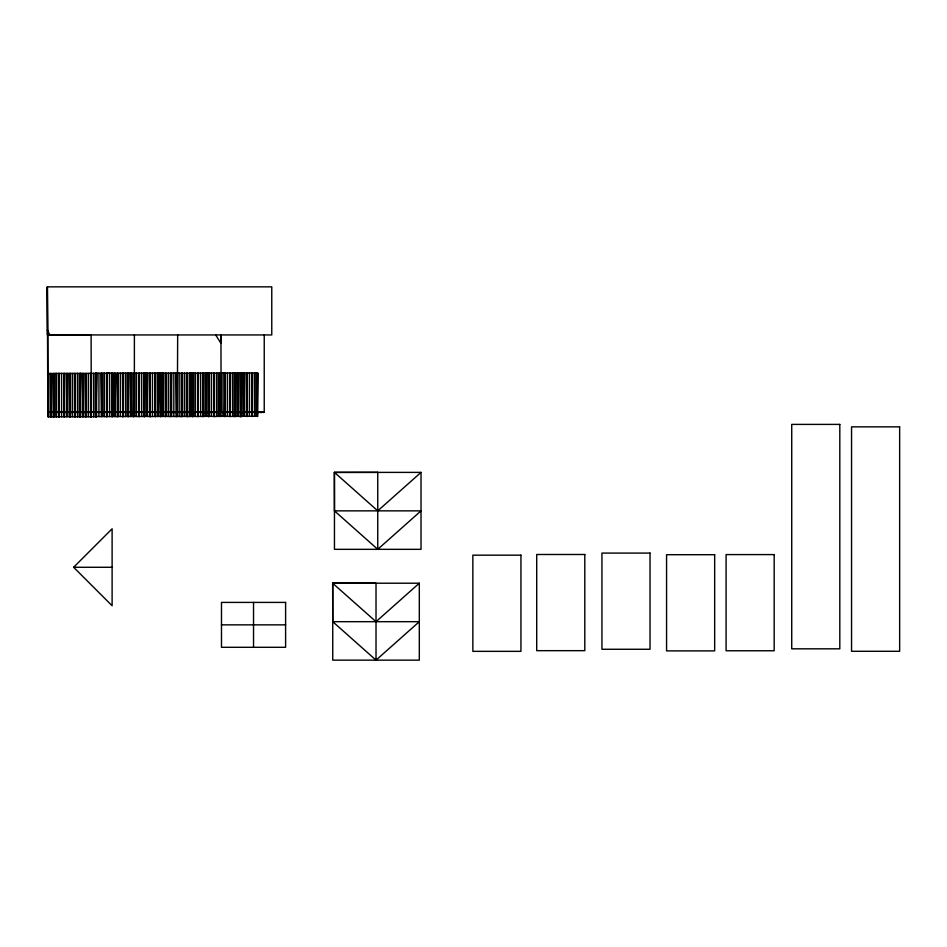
<?xml version="1.0" encoding="UTF-8"?>
<svg xmlns="http://www.w3.org/2000/svg" width="947" height="947" viewBox="0 0 947 947"><rect width="100%" height="100%" fill="white"/><g stroke="black" fill="none" stroke-linecap="round" stroke-linejoin="round"><path stroke-width="1.42" d="M176.829 373.248L176.829 416.585M47.835 374.16L47.835 373.438L53.245 373.592L53.825 416.964L54.038 373.402L58.442 373.402L58.525 416.775L59.164 416.952L59.389 373.402L63.78 373.402L63.84 416.751L59.377 416.751M63.875 374.148L64.727 373.402L69.131 373.402M79.891 374.136L80.744 373.39L85.159 373.39L85.881 416.94L86.023 373.414M95.872 373.887L95.872 373.177L101.293 373.319L101.862 416.692L102.004 373.177M111.912 373.876L111.912 373.165L117.333 373.307L117.901 416.692L118.126 373.13L122.518 373.13L122.672 416.656M127.94 373.864L127.94 373.154L133.207 373.118L133.349 416.644M144.039 373.828L144.891 373.082L149.306 373.082L149.46 416.621M160.079 373.816L160.079 373.106L165.346 373.071L165.5 416.597M176.106 373.805L176.106 373.094L181.516 373.236M192.229 373.769L192.229 373.047L197.651 373.201L198.219 416.573L198.444 373.023L202.989 373.189L203.569 416.562L203.783 373.011L208.186 373.011L208.269 416.384L208.92 416.573L209.133 373.011L208.269 373.011L208.411 416.573M208.269 373.757L208.269 373.047L213.537 373.011L213.584 416.36L209.133 416.36M224.297 373.745L224.297 373.023L229.565 373L229.565 416.349L225.161 416.349M241 373.71L241.852 372.964L241.651 416.514L235.85 416.337M264.237 334.942L264.237 411.886L47.835 411.886L49.126 412.359M88.402 412.43L91.681 412.43M133.243 412.43L134.356 411.909L134.391 334.942M147.46 412.004L150.088 412.182M206.422 411.933L206.943 412.359L206.079 412.075M49.031 412.347L48.415 412.501M50.664 412.158L50.025 412.49M52.263 412.158L51.564 412.43M54.003 412.182L52.511 412.04M54.737 412.182L54.086 411.945L56.347 412.182M55.601 412.182L54.831 412.49M56.429 412.49L58.702 412.43M60.407 412.182L60.975 412.004M65.071 412.158L66.811 412.182M67.639 412.49L68.409 412.182M70.753 412.182L69.32 412.537L69.889 412.158M70.788 412.43L73.049 412.501M73.227 412.182L72.446 412.49M74.067 412.43C71.96 411.543 78.648 412.868 77.157 412.182M75.819 412.549L77.133 412.347M78.779 412.43L79.489 412.158M79.56 412.359L81.217 412.182M80.531 412.537L81.335 412.04M82.827 412.182L81.016 412.43M84.425 412.182L85.171 412.182M86.035 412.182L85.254 412.49L85.857 412.501M86.864 412.49L87.633 412.182M90.711 412.158L92.475 412.099L91.658 412.49M94.037 412.182L93.256 412.49M94.866 412.49L95.505 412.158M95.635 412.182L94.747 412.347M95.422 412.43L97.233 412.182M98.843 412.182L98.003 412.43M98.831 412.004L100.56 412.04M101.293 412.43L105.081 412.501L104.478 412.49M105.117 412.158L105.981 412.182M105.922 412.158L106.952 412.04M106.833 412.004L109.296 412.43M109.876 412.501L109.165 412.347L111.545 412.43M113.249 412.182L112.48 412.49M116.327 412.158L118.174 412.04M118.908 412.43L118.138 411.945L121.192 412.359M120.482 412.49L121.252 412.182M124.329 412.158L123.619 412.43M126.058 412.182L123.761 412.537M126.058 412.004L128.52 412.43M127.667 412.182L126.898 412.49M132.308 412.347L131.704 412.49M135.681 412.182L134.734 412.182M137.279 412.182L135.8 412.04M137.848 412.004L139.623 412.182M139.718 412.49L141.233 412.182M140.487 412.182L139.067 411.921M142.855 412.43L144.5 412.359L143.695 412.004M144.358 412.182L145.412 412.04M148.442 412.359L149.153 412.182M151.698 412.182L150.928 412.49L151.615 412.075M153.165 412.158L151.686 412.004M153.959 412.182L155.758 412.43M156.504 412.182L154.894 412.004M157.332 412.49L159.759 412.099L159.096 412.549M157.309 412.359L156.586 411.945L158.161 412.099M162.789 412.158L162.079 412.43M163.559 412.182L164.624 412.04M165.334 412.49L166.104 412.182M167.714 412.182L165.903 412.43M169.312 412.182L167.548 412.347L168.436 412.347M171.679 412.43L173.372 412.43M173.183 412.182L174.97 412.43M176.556 412.49L179.03 412.04M180.344 412.501L178.912 412.004L180.522 412.182M180.439 412.075L182.818 412.099M182.949 412.49L185.221 412.43L184.558 412.49M185.139 412.336L188.358 412.501M186.796 412.158L187.399 411.957M188.536 412.004L190.193 412.099M190.134 412.004L192.466 412.182M193.33 412.182L192.288 412.004M197.189 412.182L199.568 412.501M201.285 412.359L199.663 412.075M202.173 412.49L204.493 412.359M203.783 412.49L204.552 412.182M205.274 412.347L206.02 412.158M206.908 412.43L209.394 412.099M210.198 412.43C208.411 411.874 214.353 412.312 213.383 412.49M215.632 412.158L214.922 412.43M216.52 412.43L218.958 412.182M220.568 412.182L218.887 412.075M221.385 412.49L222.024 412.158M222.154 412.182L221.29 412.182M223.752 412.182L222.983 412.49L223.622 412.158M224.522 412.43L227.008 412.099M226.771 412.336L227.813 412.43M231.636 412.158L233.199 412.501M231.778 412.182L230.89 412.347M233.376 412.182L232.761 412.549M234.146 412.43L234.844 412.158M234.205 412.49L234.974 412.182M234.974 412.004L237.413 412.43M238.171 412.182L237.129 412.004M239.579 412.336L238.999 412.49M240.609 412.49L241.248 412.158M242.112 412.182L243.095 412.04M244.409 412.501L243.699 412.347L245.427 412.43M244.575 412.004L247.037 412.43M247.783 412.182L247.013 412.49M250.115 412.182L248.623 412.49M249.937 412.004L252.518 412.359M252.577 412.004L254.305 412.04M254.873 412.099L254.27 411.945L257.335 412.359M255.726 412.359L257.217 412.501M260.425 412.501L260.449 412.158M262.201 412.182L260.579 411.992M262.106 412.063L263.787 411.992M64.585 373.58L63.875 373.402L64.017 416.964L64.633 373.426L64.585 416.929M48.546 416.94L48.699 373.414L47.835 373.414L48.475 416.964L48.664 373.414L47.977 373.615M69.995 373.426L69.865 416.952L69.285 373.58M75.334 373.426L74.695 416.94L74.517 373.39M80.684 373.414L80.033 416.94L79.844 373.39L80.744 373.39L80.684 416.763M69.936 416.929L70.078 373.402M91.362 373.414L90.581 373.414M75.275 416.917L75.417 373.39L79.82 373.39L79.82 416.727L75.417 416.739M96.653 373.177L95.884 373.177L96.724 373.142L96.061 416.929L95.872 373.142M86.023 416.763L86.106 373.39L90.498 373.378L90.675 416.929L91.362 416.751M102.087 416.491L107.212 416.692L107.342 373.165M107.425 416.479L112.563 416.692L112.693 373.154L107.425 373.142L107.342 416.514M117.973 373.307L117.925 416.68L117.404 373.343M102.004 416.514L102.087 373.142L106.632 373.319L106.573 416.514M112.693 416.502L112.752 373.142L112.776 416.479L117.333 416.656M134.001 373.296L133.42 416.668L133.29 373.154M139.339 373.296L139.268 416.668L138.7 373.296M122.601 373.154L122.743 416.68L123.382 416.502L123.465 373.118L127.869 373.118L128.011 416.656M144.619 416.656L144.82 373.118M128.662 416.656L128.804 373.13L127.94 373.13L128.082 416.68L128.733 373.13L128.082 373.331M149.389 373.118L150.028 416.633L150.171 373.106M134.001 416.644L134.143 373.118L138.546 373.118L138.7 416.633M139.339 416.633L139.493 373.106L143.897 373.106L143.944 416.467L144.82 416.467M160.801 373.26L160.73 416.633L160.138 373.248M144.749 416.479L144.903 373.082L144.039 373.082L144.11 416.656L144.039 373.284M166.139 373.248L165.571 416.621L165.429 373.106M150.1 416.609L154.657 416.42M171.49 373.248L170.91 416.621L170.839 373.248L166.293 373.071L166.258 416.42L170.839 416.585M182.167 373.236L186.867 373.236M186.938 416.609L186.772 373.059L186.748 416.408L187.435 416.609L187.506 373.236L192.052 373.047L192.075 416.396L187.506 416.573M187.518 373.236L187.577 416.431M193.01 373.059L192.857 416.573M182.167 416.585L182.309 373.059M214.259 416.562L214.33 373.189L218.875 373.011L218.911 416.349L213.75 416.562L213.679 373.189M219.74 373.035L219.609 416.562L219.029 373.189M230.417 373.023L230.287 416.55L229.707 373.177M235.767 373.023L235.625 416.55L230.5 416.349M219.68 416.526L219.822 373L224.226 373L224.25 416.349L219.822 416.349M225.007 416.526L225.161 373L224.297 373L224.439 416.562L225.078 373.023L224.309 373.035M241.722 373.142L241 372.964L240.976 416.538L241.118 373M230.358 416.526L230.5 373L234.903 373L235.128 416.55L234.903 372.988M247.06 373.142L246.989 416.514L246.409 373.142M235.767 416.372L235.85 372.988L240.242 372.988L240.467 416.538L240.242 372.988M252.47 372.976L252.34 416.502L251.76 373.13M241.722 416.491L241.864 372.964L246.267 372.964L246.362 416.337M247.06 416.479L247.214 372.952M252.411 416.479L252.553 372.952L256.957 372.94L257.17 416.502L257.809 372.976L257.75 416.467M51.6 412.359L50.582 412.43L52.227 412.501M50.688 412.43L49.268 411.945M58.678 412.158L60.241 412.501L59.637 412.49M62.135 412.04L61.176 412.43M62.064 412.099L61.318 412.537M66.858 412.099L68.35 412.359M78.128 412.04L78.708 412.158M82.874 412.099L82.058 412.49M84.224 412.43L85.348 412.501M86.082 412.099L87.526 412.43M89.172 412.359L88.544 412.537M93.919 412.43L92.427 412.004L93.197 412.43M106.147 412.537L106.762 412.075M109.84 412.43L110.598 411.992M116.28 412.501L114.078 412.49M115.487 412.04L113.332 411.945L114.054 412.359M116.398 412.359L115.546 412.158M119.582 412.075L118.896 412.49M121.05 412.43L121.997 412.182M122.743 412.43L121.974 412.347M126.117 412.099L125.454 412.537M129.029 412.407L130.793 412.075M132.367 412.43L130.958 411.945M133.965 412.43L134.876 412.359L134.356 411.933M138.937 412.099L138.274 412.572M141.967 412.158L142.654 412.004M147.756 412.43L145.293 412.004M146.951 412.099L146.134 412.49M154.041 412.182L152.526 412.49M161.25 412.359L160.173 411.981M161.428 412.04L162.115 412.359L161.594 411.957M169.241 412.075L170.058 412.182M170.862 412.359L169.998 412.158M170.969 412.099L170.223 412.537M172.283 412.407L173.952 412.501M175.621 412.43L174.958 412.49M175.834 412.04L176.9 412.584M183.777 412.099L182.783 412.182M189.364 412.49L190.252 412.04M191.791 412.099L190.974 412.49M203.001 412.099L201.912 412.004M204.339 412.43L205.298 412.182M212.495 412.359L213.276 412.347M215.869 412.04L215.064 412.537M216.591 412.49L217.289 412.075M217.254 412.43L218.212 412.43M221.941 412.43L223.232 412.549M230.062 412.43L229.399 412.49M236.62 412.099L235.791 412.49M238.04 412.158L239.603 412.501M241.165 412.43L242.006 412.075L241.367 412.004M241.426 412.099L239.851 411.945M242.278 412.537L243.781 412.359L243.154 411.921M248.528 412.182L246.753 412.004M252.352 412.407L253.429 412.43M258.886 412.43L258.211 412.501M260.401 412.43L261.443 412.43M262.319 412.04L261.502 412.549M57.151 412.099L56.169 412.004M64.455 412.43L62.005 412.004M70.125 412.04L71.439 412.501M74.718 412.43L74.055 412.49M82.934 412.04L83.561 412.182M83.383 412.004L84.319 412.43M97.162 412.075L97.979 412.182M100.015 412.572L100.524 411.945M101.933 412.43L101.27 412.49M108.562 412.04L107.674 412.49M113.143 412.43L111.639 412.004L112.397 412.182M122.779 412.075L123.134 411.957M129.443 411.921L128.745 412.584L128.224 412.004M141.979 412.43L140.57 411.945M153.225 412.075L154.148 412.43M165.997 412.43L165.062 412.004M188.654 412.04L189.282 412.182M194.159 412.49L194.822 412.43M199.853 412.04L198.882 412.182M210.897 412.099L210.341 412.572M223.681 412.075L225.185 412.501M249.286 412.43L248.505 412.347M255.903 412.04L255.015 412.49M73.641 567.277L112.113 528.805L112.113 605.749L73.641 567.277L112.113 567.277M421.024 472.387L334.457 472.387L334.457 549.331L421.024 549.331L421.024 472.387L377.746 510.859L334.457 472.387L377.64 472.34M334.457 510.859L377.746 549.331L421.024 510.859L334.457 510.859L334.362 472.387M376.018 660.154L376.018 583.21L332.74 583.21L332.74 660.154L419.308 660.154L419.308 583.21L376.018 621.682L332.646 583.21L332.74 621.682L376.018 660.154L419.308 621.682L332.74 621.682M49.185 412.004L49.99 412.359M53.825 412.501L53.482 412.584M57.4 411.992L58.536 412.49M63.603 412.004L65.035 412.501M66.811 412.004L67.58 412.43M66.633 412.501L66.195 412.549M68.409 412.004L69.024 412.099M71.641 412.028L72.469 412.43M74.825 412.004L75.63 412.359M79.619 412.004L80.471 412.43M81.217 412.004L82.069 412.43M84.259 412.501L83.679 412.43M86.023 412.004L86.745 412.347M87.633 412.004L88.485 412.43L87.917 411.957M90.663 412.501L90.036 412.407M94.025 412.004L94.771 412.182M98.666 412.501L98.074 412.49M102.039 412.004L103.377 412.49M105.247 412.004L105.851 412.099M108.443 412.004L109.189 412.182M111.474 412.501L110.882 412.49M117.89 412.501L117.286 412.49M119.665 412.004L120.387 412.182M122.601 412.549L121.334 411.945M124.459 412.004L125.146 412.099M130.864 412.004L131.669 412.359M130.698 412.501L130.094 412.49M132.473 412.004L133.042 412.004M135.504 412.501L134.841 412.43M137.114 412.501L136.51 412.49M141.837 412.549L141.174 412.158M150.088 412.004L150.703 412.099M149.922 412.501L149.567 412.549M154.728 412.501L153.982 412.158M156.326 412.501L155.734 412.49M158.102 412.004L158.907 412.359M161.144 412.501L160.54 412.49M163.748 412.43L162.706 412.43L163.642 412.182M162.742 412.501L162.138 412.49M165.251 412.182L163.807 412.537M166.104 412.004L166.85 412.182M166.802 412.158L167.536 412.501M169.312 412.004L169.939 412.04M170.91 412.004L171.762 412.43L171.099 411.921M175.716 412.004L176.45 412.347M177.326 412.004L177.669 334.942M182.12 412.004L182.972 412.43M183.718 412.004L184.464 412.182M186.677 412.549L185.612 411.957M192.419 412.158L193.152 412.501M194.928 412.004L195.674 412.182M194.135 412.359L193.117 412.43L194.762 412.501M196.526 412.004L197.39 412.43L196.716 411.921M198.16 412.028L198.988 412.43M201.166 412.501L200.575 412.49M202.942 412.004L203.688 412.182M205.901 412.549L204.635 411.945M207.571 412.501L207.133 412.537M211.145 411.992L212.377 412.501M214.152 412.004L214.72 412.004M215.75 412.004L216.295 412.028M226.96 412.004L228.677 412.04L227.789 412.49M229.363 412.359L228.653 411.945L231.518 412.549M233.376 412.004L234.229 412.43M238.171 412.004L238.975 412.359M237.993 412.501L237.306 412.182M239.769 412.004L240.574 412.359M247.783 412.004L248.588 412.359M258.105 412.359L257.193 412.43L258.815 412.501M258.981 411.992L259.573 411.992M262.212 412.028L262.946 412.182M263.633 412.501L262.994 412.407M52.476 411.945L53.139 412.182M58.892 411.945L59.614 412.359M89.314 411.945L90.083 412.43M94.108 411.945L94.878 412.43M97.316 411.945L97.932 412.158M103.827 411.921L104.454 412.359M126.342 411.957L126.91 412.43M129.36 411.981L130.07 412.359M145.578 411.957L146.146 412.43M174.686 412.004L175.479 412.549M180.794 411.957L181.374 412.43M195.011 411.945L196.585 412.099L195.769 412.49M199.829 411.945L200.586 412.43M219.041 411.945L219.704 412.182M223.835 411.945L224.605 412.43M225.445 411.945L226.215 412.43M230.251 411.945L230.973 412.359M233.66 411.957L233.98 412.099M62.194 411.921L62.857 412.43M107.023 411.921L107.686 412.43M116.635 411.921L117.31 412.43M251.168 411.945L251.724 412.182M70.078 373.402L74.482 373.39L74.505 416.739L70.078 416.751M95.848 373.378L91.445 373.378L91.279 416.929L91.113 334.942M150.088 416.621L150.253 373.082L154.657 373.071L154.799 416.609M176.178 416.585L171.632 416.408L171.632 373.059L176.959 373.059L176.9 416.431L181.516 416.585M247.214 372.964L251.606 372.952L251.665 416.301M53.245 416.929L48.699 416.763M58.442 416.751L54.038 416.751M85.159 416.739L80.755 416.739M86.106 416.727L90.498 416.727M96.736 416.491L101.293 416.668L101.14 373.142M95.848 416.716L93.646 416.751L93.646 373.414L93.646 416.751L91.445 416.727M118.126 416.479L122.518 416.479M127.869 416.467L123.465 416.467M133.207 416.467L128.804 416.467M138.546 416.455L134.143 416.467M139.493 416.455L143.897 416.455M149.306 416.431L144.903 416.431M159.996 416.42L155.592 416.42L155.592 373.071L159.996 373.071L160.15 416.609M165.346 416.42L160.943 416.42L160.943 373.082L160.15 373.26M186.713 416.396L182.309 416.408M197.651 416.55L193.093 416.372L193.093 373.023L192.229 373.023L192.277 416.597L192.88 416.585L193.07 373.023M198.444 416.36L202.989 416.538M208.186 416.349L203.783 416.36M246.267 416.301L241.864 416.313M247.214 416.301L251.606 416.301M47.835 411.886L47.35 286.846L47.35 334.942L271.765 334.942L271.765 286.846L47.35 286.846L47.729 334.942L91.019 334.883M96.523 373.355L96.061 416.929M112.006 373.331L112.054 416.692L111.829 373.13L112.563 373.343M122.743 373.331L123.382 373.154L123.252 416.68M154.87 373.284L155.379 416.633L154.728 373.106M160.221 373.272L160.718 416.621M192.277 373.248L192.88 373.236M197.722 373.225L198.361 373.047L198.219 416.573M203.06 373.225L203.7 373.047L203.569 416.562M230.287 373.213L229.778 416.55M240.467 373.189L241.651 373.177M257.679 373.154L257.039 372.976M53.316 373.615L53.955 373.438L53.825 416.964M80.542 373.592L80.033 416.952M85.301 373.568L85.881 373.592M332.74 583.21L419.308 583.21M221.48 624.854L285.603 624.854M257.004 411.85L264.237 411.886M107.425 373.13L109.627 373.165L109.627 416.514M252.553 416.301L256.957 416.289L256.957 372.94M64.739 416.751L69.131 416.751L69.131 373.402M201.806 411.957L202.149 412.359M96.712 412.549L96.109 411.945M235.507 412.028L235.815 412.43M221.089 412.028L220.959 334.942M138.025 412.182L137.824 412.028M64.372 412.43L65.97 412.43M215.667 334.942L220.84 343.134L220.84 334.942M47.35 330.136L49.919 334.942M208.269 373.035L209.05 373.035L208.92 416.573M192.134 373.082L192.194 416.573M176.106 416.431L176.178 373.248M90.581 416.751L90.699 373.58M85.242 416.763L85.36 373.592M47.906 416.94L47.835 334.942M377.746 472.387L377.746 549.331M253.536 602.41L253.536 647.298M249.416 372.988L249.404 416.337M227.363 373.035L227.351 416.384M222.024 373.035L222.024 416.384M214.484 373.011L214.401 416.384M211.335 373.047L211.335 416.396M202.836 373.011L202.918 416.384M200.646 373.047L200.634 416.396M197.497 373.023L197.58 416.396M182.226 373.094L181.587 416.609L181.445 373.071L181.422 416.42M179.172 373.094L179.172 416.443M176.9 373.082L176.758 416.621L176.118 373.082M173.834 373.094L173.834 416.443M170.685 373.059L170.768 416.443M155.568 373.071L155.403 416.621M152.455 373.106L152.443 416.455M141.695 373.142L141.683 416.491M120.328 373.165L120.316 416.514M117.179 373.13L117.262 416.514M106.49 373.13L106.656 416.68M98.95 373.177L98.938 416.526M96.594 373.331L96.57 416.929M88.308 373.414L88.296 416.763M72.28 373.426L72.28 416.775M61.591 373.426L61.579 416.775M59.164 416.952L59.306 373.414L58.525 373.438L58.655 416.952M53.091 373.402L53.174 416.787M50.901 373.449L50.901 416.787L50.901 373.438M56.24 373.438L56.24 416.787L56.24 373.438M66.929 373.438L66.929 416.787L66.941 373.438M77.618 373.426L77.618 416.775L77.618 373.426M82.957 373.426L82.957 416.775L82.957 373.426M104.288 373.165L104.288 416.514L104.288 373.165M114.978 373.165L114.978 416.514L114.978 373.165M125.667 373.154L125.667 416.502L125.667 373.154M131.006 373.154L131.006 416.502L131.006 373.154M136.344 373.154L136.344 416.491L136.344 373.154M147.105 373.118L147.105 416.467L147.116 373.118M157.794 373.106L157.794 416.455L157.794 373.106M163.144 373.106L163.144 416.455L163.144 373.106M168.483 373.106L168.495 416.443L168.495 373.106M184.511 373.082L184.511 416.431L184.511 373.082M189.862 373.082L189.85 416.431L189.862 373.082M195.295 373.059L195.295 416.408L195.295 373.059M205.984 373.047L205.984 416.396L205.984 373.047M216.674 373.035L216.685 416.384L216.685 373.035M232.702 373.035L232.702 416.372L232.702 373.023M238.04 373.023L238.052 416.372L238.052 373.023M244.066 372.988L244.066 416.337L244.066 372.988M254.755 372.976L254.755 416.325L254.755 372.976M839.811 424.398L791.728 424.398L791.728 648.825L839.811 648.825L839.811 424.398M899.65 426.86L851.554 426.86L851.554 651.287L899.65 651.287L899.65 426.86M650.021 553.084L601.937 553.084L601.937 649.263L650.021 649.263L650.021 553.084M584.796 554.492L536.712 554.492L536.712 650.672L584.796 650.672L584.796 554.492M774.173 554.587L726.089 554.587L726.089 650.767L774.173 650.767L774.173 554.587M714.665 554.705L666.57 554.705L666.57 650.885L714.665 650.885L714.665 554.705M520.945 555.167L472.849 555.167L472.849 651.347L520.945 651.347L520.945 555.167M285.603 602.41L221.48 602.41L221.48 647.298L285.603 647.298L285.603 602.41"/></g></svg>
